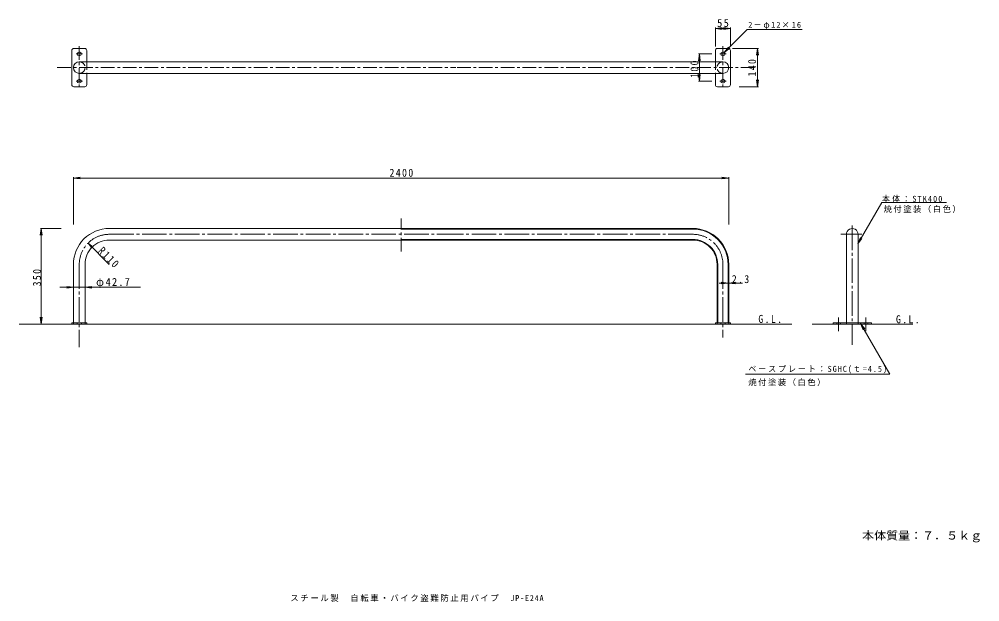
# Model space of a CAD drawing. Units: millimetres, scale not verified. Extents: x -1688 to 1831, y -1353 to 781.
import ezdxf
from ezdxf.enums import TextEntityAlignment as Align

# ---------------------------------------------------------------- set-up
doc = ezdxf.new("R2010")
doc.units = ezdxf.units.MM
doc.header["$LTSCALE"] = 10
for name, pattern in [('CHAIN1', [8, 5, -1, 1, -1]), ('CHAIN2', [12, 9, -1, 1, -1]), ('DASHED3', [4, 3, -1])]:
    doc.linetypes.add(name, pattern=pattern)
for name, color, linetype, lineweight in [('A-0', 3, 'Continuous', 9), ('A-4', 7, 'Continuous', 9), ('A-5', 7, 'Continuous', 9), ('A-F', 7, 'Continuous', 9)]:
    doc.layers.add(name, color=color, linetype=linetype, lineweight=lineweight)
doc.layers.add('F-5', color=7, linetype='Continuous')
doc.styles.add('ＭＳ ゴシック', font='')
doc.styles.get('ＭＳ ゴシック').set_extended_font_data('MS Gothic')

msp = doc.modelspace()

# ---------------------------------------------------------------- linework, layer by layer
at = {"layer": 'A-0'}
for p, q in [((-1357.55, 14.26), (-88.9, 14.26)), ((779.75, 14.26), (-88.9, 14.26)), ((-1357.55, -28.44), (-88.9, -28.44)), ((779.75, -28.44), (-88.9, -28.44)), ((-1446.2, -117.09), (-1446.2, -331.24)), ((868.4, -117.09), (868.4, -331.23)), ((911.1, -117.09), (911.1, -331.23))]:
    msp.add_line(p, q, dxfattribs=at)
at = {"layer": 'A-0', "color": 4, "linetype": 'CHAIN2'}
for p, q in [((1363.59, 24.58), (1363.59, -412.31)), ((-1357.55, -7.09), (-88.9, -7.09)), ((779.75, -7.09), (-88.9, -7.09)), ((-1467.55, -117.09), (-1467.55, -420.04)), ((889.75, -117.09), (889.75, -384.8))]:
    msp.add_line(p, q, dxfattribs=at)
at = {"layer": 'A-0'}
for centre, radius, start, end in [((-1357.55, -117.09), 131.35, 89.99974, 180), ((779.75, -117.09), 131.35, 0, 90.00026), ((1363.59, -7.09), 21.35, 0.0004, 180.0004), ((-1357.55, -117.09), 88.65, 89.99971, 180), ((779.75, -117.09), 88.65, 0, 90.00029)]:
    msp.add_arc(centre, radius, start, end, dxfattribs=at)
at = {"layer": 'A-0', "color": 4, "linetype": 'CHAIN2'}
for centre, start, end in [((-1357.55, -117.09), 89.99969, 180), ((779.75, -117.09), 0, 90.00031)]:
    msp.add_arc(centre, 110, start, end, dxfattribs=at)
at = {"layer": 'A-4'}
for p, q in [((1141.9, -335.74), (-1687.56, -335.74)), ((1585.1, -335.73), (1216.29, -335.73))]:
    msp.add_line(p, q, dxfattribs=at)
at = {"layer": 'A-5'}
for p, q in [((862.25, 746.82), (887.04, 750.09)), ((862.25, 749.82), (862.25, 680.32)), ((917.25, 746.82), (862.25, 746.82)), ((862.25, 746.82), (887.04, 743.56)), ((917.25, 746.82), (892.46, 750.09)), ((917.25, 746.82), (892.46, 743.56)), ((917.25, 749.82), (917.25, 680.32)), ((894.99, 658.99), (910.21, 678.82)), ((894.99, 658.99), (914.82, 674.21)), ((1019.65, 673.54), (925.47, 673.54)), ((1016.65, 673.54), (1013.39, 648.76)), ((1016.65, 673.54), (1016.65, 533.54)), ((1016.65, 673.54), (1019.92, 648.76)), ((803.62, 653.54), (800.36, 628.76)), ((800.62, 653.54), (849.8, 653.54)), ((803.62, 653.54), (803.62, 553.54)), ((803.62, 653.54), (806.88, 628.76)), ((803.62, 553.54), (800.36, 578.33)), ((803.62, 553.54), (806.88, 578.33)), ((800.62, 553.54), (849.8, 553.54)), ((1019.65, 533.54), (949.11, 533.54)), ((1016.65, 533.54), (1013.39, 558.33)), ((1016.65, 533.54), (1019.92, 558.33)), ((-1488.9, 198.92), (-1464.11, 202.18)), ((-1488.9, 201.92), (-1488.9, 28.87)), ((-1488.9, 198.92), (-1464.11, 195.65)), ((-1488.9, 198.92), (911.1, 198.92)), ((911.1, 198.92), (886.31, 202.18)), ((911.1, 198.92), (886.31, 195.65)), ((911.1, 201.92), (911.1, 28.87)), ((1383.95, -42.14), (1471.7, 109.84)), ((1471.7, 109.84), (1708.8, 109.84)), ((-1607.09, 14.26), (-1610.35, -10.52)), ((-1610.09, 14.26), (-1534.14, 14.26)), ((-1607.09, 14.26), (-1607.09, -335.74)), ((-1607.09, 14.26), (-1603.83, -10.52)), ((1383.95, -42.14), (1393.52, -19.04)), ((1383.95, -42.14), (1399.17, -22.31)), ((-1488.9, -204.05), (-1488.9, -174.16)), ((-1446.2, -204.05), (-1446.2, -174.16)), ((-1243, -201.05), (-1538.9, -201.05)), ((-1488.9, -201.05), (-1513.69, -197.79)), ((-1488.9, -201.05), (-1513.69, -204.31)), ((-1446.2, -201.05), (-1421.41, -197.79)), ((-1446.2, -201.05), (-1421.41, -204.31)), ((875.75, -185.61), (961.1, -185.61)), ((908.8, -185.61), (884.01, -182.35)), ((908.8, -185.61), (884.01, -188.87)), ((908.8, -182.61), (908.8, -216.78)), ((911.1, -185.61), (935.89, -182.35)), ((911.1, -182.61), (911.1, -216.78)), ((911.1, -185.61), (935.89, -188.87)), ((-1607.09, -335.74), (-1610.35, -310.96)), ((-1607.09, -335.74), (-1603.83, -310.96)), ((-1610.09, -335.74), (-1534.14, -335.74)), ((1393.97, -333.73), (1409.19, -353.56)), ((1393.97, -333.73), (1403.54, -356.83)), ((1393.97, -333.73), (1501.49, -519.95)), ((972.79, -519.95), (1501.49, -519.95))]:
    msp.add_line(p, q, dxfattribs=at)
at = {"layer": 'A-5', "color": 3}
for p, q in [((-1447.55, 673.54), (-1487.55, 673.54)), ((909.75, 673.54), (869.75, 673.54)), ((-1495.05, 541.04), (-1495.05, 666.04)), ((-1469.55, 659.54), (-1465.55, 659.54)), ((-1469.55, 647.54), (-1465.55, 647.54)), ((-1440.05, 624.89), (-1440.05, 666.04)), ((862.25, 624.89), (862.25, 666.04)), ((887.75, 659.54), (891.75, 659.54)), ((887.75, 647.54), (891.75, 647.54)), ((917.25, 541.04), (917.25, 666.04)), ((-1467.55, 624.89), (-88.9, 624.89)), ((889.75, 624.89), (-88.9, 624.89)), ((-1467.55, 582.19), (-88.9, 582.19)), ((-1440.05, 541.04), (-1440.05, 582.19)), ((889.75, 582.19), (-88.9, 582.19)), ((862.25, 541.04), (862.25, 582.19)), ((-1447.55, 533.54), (-1487.55, 533.54)), ((-1469.55, 559.54), (-1465.55, 559.54)), ((-1469.55, 547.54), (-1465.55, 547.54)), ((909.75, 533.54), (869.75, 533.54)), ((887.75, 559.54), (891.75, 559.54)), ((887.75, 547.54), (891.75, 547.54)), ((1342.24, -331.23), (1342.24, -7.08)), ((1384.94, -331.23), (1384.94, -7.08)), ((-1488.9, -117.09), (-1488.9, -331.24)), ((-1495.05, -331.23), (-1495.05, -335.74)), ((-1440.05, -331.23), (-1495.05, -331.23)), ((-1495.05, -335.74), (-1440.05, -335.74)), ((-1440.05, -331.23), (-1440.05, -335.74)), ((862.25, -331.22), (862.25, -335.73)), ((917.25, -331.22), (862.25, -331.22)), ((862.25, -335.73), (917.25, -335.73)), ((917.25, -331.22), (917.25, -335.73)), ((1433.59, -331.23), (1293.59, -331.23)), ((1293.59, -331.23), (1293.59, -335.73)), ((1293.59, -335.73), (1433.59, -335.73)), ((1433.59, -331.23), (1433.59, -335.73))]:
    msp.add_line(p, q, dxfattribs=at)
at = {"layer": 'A-5', "color": 4, "linetype": 'CHAIN1'}
for p, q in [((-1467.55, 681.88), (-1467.55, 527.94)), ((889.75, 681.88), (889.75, 527.94)), ((-1548.17, 603.55), (-88.9, 603.54)), ((1005.98, 603.54), (-88.9, 603.54)), ((-288.9, -70.04), (-288.9, 50.73)), ((1313.59, -361.39), (1313.59, -308.23)), ((1413.59, -361.39), (1413.59, -308.23))]:
    msp.add_line(p, q, dxfattribs=at)
at = {"layer": 'A-5', "color": 4, "linetype": 'CHAIN2'}
for p, q in [((-1479.05, 653.54), (-1455.26, 653.54)), ((878.25, 653.54), (902.04, 653.54)), ((-1479.05, 553.54), (-1455.26, 553.54)), ((878.25, 553.54), (902.04, 553.54)), ((1322.16, -7.09), (1398.64, -7.09))]:
    msp.add_line(p, q, dxfattribs=at)
at = {"layer": 'A-5', "color": 3, "linetype": 'DASHED3'}
for p, q in [((-1440.05, 624.89), (-1440.05, 582.19)), ((862.25, 624.89), (862.25, 582.19)), ((-1488.9, -331.23), (-1488.9, -335.75)), ((-1446.2, -330.73), (-1446.2, -335.74)), ((868.4, -331.22), (868.4, -335.74)), ((911.1, -330.72), (911.1, -335.73)), ((1342.24, -331.23), (1342.24, -335.74)), ((1384.94, -331.23), (1384.94, -335.74))]:
    msp.add_line(p, q, dxfattribs=at)
at = {"layer": 'A-5', "color": 4}
for p, q in [((779.75, 11.96), (-288.9, 11.96)), ((779.75, -26.14), (-288.9, -26.14)), ((870.7, -117.09), (870.7, -331.23)), ((908.8, -117.09), (908.8, -331.23))]:
    msp.add_line(p, q, dxfattribs=at)
at = {"layer": 'A-5', "linetype": 'DASHED3'}
for p, q in [((-1475.55, -331.23), (-1475.55, -335.74)), ((-1459.55, -331.23), (-1459.55, -335.74)), ((881.75, -331.22), (881.75, -335.73)), ((897.75, -331.22), (897.75, -335.73)), ((1306.59, -335.72), (1306.59, -331.23)), ((1320.59, -335.72), (1320.59, -331.23)), ((1406.59, -335.72), (1406.59, -331.23)), ((1420.59, -335.72), (1420.59, -331.23))]:
    msp.add_line(p, q, dxfattribs=at)
at = {"layer": 'A-5'}
msp.add_lwpolyline([(894.99, 658.99), (978.76, 742.76), (1180.52, 742.76)], dxfattribs=at)
at = {"layer": 'A-5', "color": 3}
for centre, radius, start, end in [((-1487.55, 666.04), 7.5, 90, 175.60245), ((-1447.55, 666.04), 7.5, 0, 90), ((869.75, 666.04), 7.5, 90, 180), ((909.75, 666.04), 7.5, 0, 90), ((-1487.55, 666.04), 7.5, 175.60245, 180), ((-1469.55, 653.54), 6, 90, 270), ((-1465.55, 653.54), 6, 270, 90), ((887.75, 653.54), 6, 90, 270), ((891.75, 653.54), 6, 270, 90), ((-1467.55, 603.54), 21.35, 90, 270), ((889.75, 603.54), 21.35, 270, 90), ((-1487.55, 541.04), 7.5, 180, 270), ((-1469.55, 553.54), 6, 90, 270), ((-1465.55, 553.54), 6, 270, 90), ((-1447.55, 541.04), 7.5, 270, 0), ((869.75, 541.04), 7.5, 180, 270), ((887.75, 553.54), 6, 90, 270), ((891.75, 553.54), 6, 270, 90), ((909.75, 541.04), 7.5, 270, 0)]:
    msp.add_arc(centre, radius, start, end, dxfattribs=at)
at = {"layer": 'A-5', "color": 3, "linetype": 'DASHED3'}
for centre, start, end in [((-1467.55, 603.54), 270, 90), ((889.75, 603.54), 90, 270)]:
    msp.add_arc(centre, 21.35, start, end, dxfattribs=at)
at = {"layer": 'A-5', "color": 4}
for radius, end in [(129.05, 90.00026), (90.95, 90.00029)]:
    msp.add_arc((779.75, -117.09), radius, 0, end, dxfattribs=at)
at = {"layer": 'A-F'}
msp.add_line((-1435.33, -39.31), (-1424.37, -53.59), dxfattribs=at)
msp.add_lwpolyline([(-1357.55, -117.09), (-1435.33, -39.31), (-1421.05, -50.26)], dxfattribs=at)

# ---------------------------------------------------------------- texts
at = {"layer": 'A-4', "color": 2, "char_height": 29.33, "attachment_point": 7, "style": 'ＭＳ ゴシック'}
for insert in [(1019.63, -332.18), (1523.62, -333.38)]:
    msp.add_mtext('\\T1.28;\\W0.9;G.L.', dxfattribs=dict(at, insert=insert))
at = {"layer": 'A-5', "color": 2, "style": 'ＭＳ ゴシック', "width": 1.1}
msp.add_text('本体質量：７．５ｋｇ', height=29.33, dxfattribs=at).set_placement((1399.42, -1134.02), align=Align.BOTTOM_LEFT)
at = {"layer": 'A-5', "color": 2, "char_height": 29.33, "attachment_point": 7, "style": 'ＭＳ ゴシック'}
for s, insert in [('\\T1.27;\\W0.95;55', (868.5, 751.82)), ('\\T1.28;\\W0.9;2400', (-331.37, 203.23)), ('\\T1.22;\\W0.95;φ42.7', (-1405.97, -204.23)), ('\\T1.27;\\W0.9;2.3', (922.5, -186.21))]:
    msp.add_mtext(s, dxfattribs=dict(at, insert=insert))
at = {"layer": 'A-5', "char_height": 21.99, "attachment_point": 7, "style": 'ＭＳ ゴシック'}
for s, insert in [('\\T1.26;\\W0.95;2－φ12×16', (982.72, 743.4)), ('\\T1.27;\\W0.95;本体：STK400', (1472.42, 109.32)), ('\\T1.17;焼付塗装（白色）', (1478.11, 71.37)), ('\\T1.24;\\W0.95;ベースプレート：SGHC(ｔ=4.5)', (983.18, -516.81)), ('\\T1.17;焼付塗装（白色）', (982.64, -563.25))]:
    msp.add_mtext(s, dxfattribs=dict(at, insert=insert))
at = {"layer": 'A-5', "color": 2, "char_height": 29.33, "attachment_point": 7, "rotation": 90, "style": 'ＭＳ ゴシック'}
for s, insert in [('\\T1.27;\\W0.9;100', (800.52, 565.87)), ('\\T1.27;\\W0.9;140', (1011.65, 571.04)), ('\\T1.27;\\W0.9;350', (-1607.54, -197.73))]:
    msp.add_mtext(s, dxfattribs=dict(at, insert=insert))
at = {"layer": 'A-F', "color": 2, "insert": (-1401.44, -70.87), "char_height": 29.33, "attachment_point": 7, "rotation": 315, "style": 'ＭＳ ゴシック'}
msp.add_mtext('\\T1.28;\\W0.9;R110', dxfattribs=at)
at = {"layer": 'F-5', "insert": (-694.64, -1353.15), "char_height": 21.99, "attachment_point": 7, "style": 'ＭＳ ゴシック'}
msp.add_mtext('\\T1.19;スチール製\u3000自転車・バイク盗難防止用パイプ\u3000JP-E24A', dxfattribs=at)

doc.saveas('drawing.dxf')
